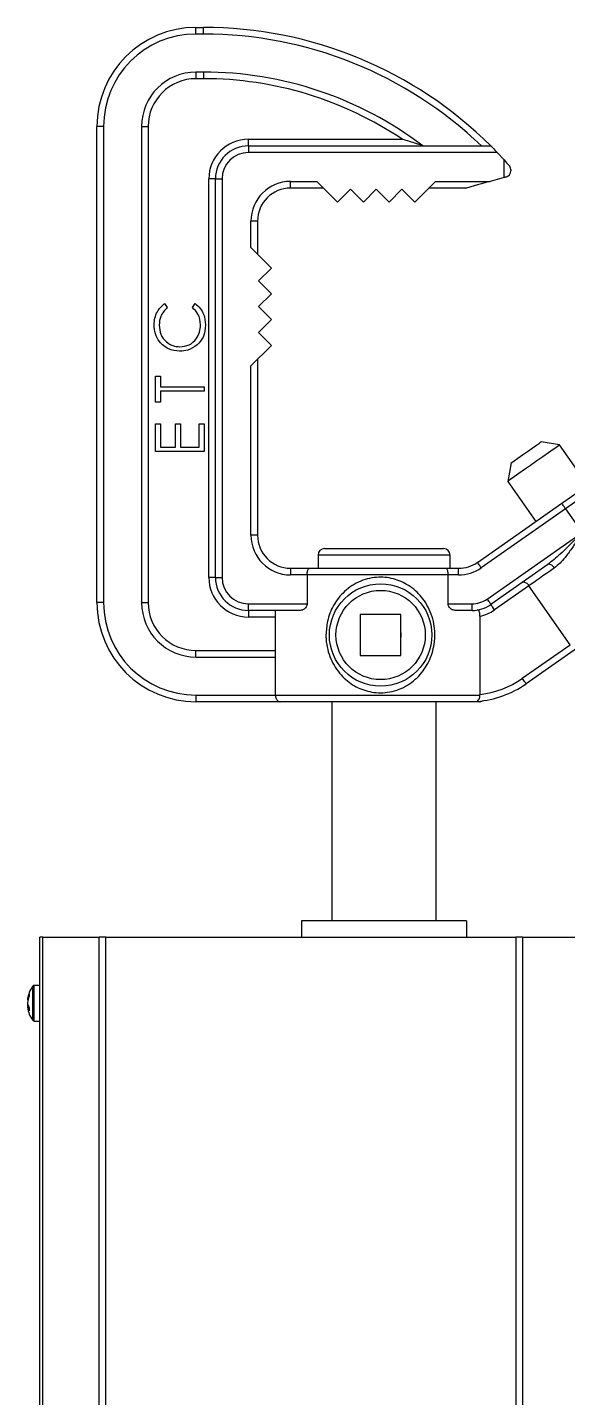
# Model space of a CAD drawing. Extents: x 8 to 113, y 0 to 87.
# Drawn here: x 12.97 to 17.06, y 43.08 to 53.45 of the extents above; entities that cross this region are included whole.
import ezdxf

# ---------------------------------------------------------------- set-up
doc = ezdxf.new("R2010")
doc.units = 0
doc.header["$MEASUREMENT"] = 0
doc.layers.add('OBJECT', color=7, linetype='CONTINUOUS')

msp = doc.modelspace()

# ---------------------------------------------------------------- linework, layer by layer
at = {"layer": 'OBJECT'}
for p, q in [((14.246, 53.401), (14.246, 53.451)), ((14.246, 53.451), (14.302, 53.451)), ((14.302, 53.401), (14.302, 53.451)), ((14.302, 53.401), (14.246, 53.401)), ((14.302, 53.113), (14.246, 53.113)), ((14.246, 53.113), (14.246, 53.063)), ((14.302, 53.063), (14.246, 53.063)), ((14.302, 53.113), (14.302, 53.063)), ((13.496, 49.096), (13.496, 52.701)), ((13.546, 52.701), (13.496, 52.701)), ((13.546, 52.701), (13.546, 49.096)), ((13.834, 52.701), (13.834, 49.096)), ((13.834, 52.701), (13.884, 52.701)), ((13.884, 52.701), (13.884, 49.096)), ((14.643, 52.554), (14.643, 52.604)), ((14.643, 52.604), (15.809, 52.604)), ((14.643, 52.554), (14.643, 52.504)), ((14.643, 52.554), (16.479, 52.554)), ((16.526, 52.504), (14.643, 52.504)), ((16.526, 52.504), (16.579, 52.448)), ((16.579, 52.314), (16.579, 52.448)), ((14.343, 49.287), (14.343, 52.304)), ((14.393, 52.304), (14.343, 52.304)), ((14.393, 49.287), (14.393, 52.304)), ((14.393, 52.304), (14.443, 52.304)), ((14.443, 52.304), (14.443, 49.287)), ((14.962, 52.285), (15.162, 52.285)), ((14.962, 52.235), (14.962, 52.285)), ((15.162, 52.285), (15.318, 52.129)), ((15.903, 52.129), (16.059, 52.285)), ((16.059, 52.285), (16.473, 52.285)), ((16.579, 52.314), (16.473, 52.285)), ((16.629, 52.375), (16.629, 52.366)), ((15.212, 52.235), (14.962, 52.235)), ((15.318, 52.129), (15.415, 52.227)), ((15.415, 52.227), (15.513, 52.129)), ((15.513, 52.129), (15.61, 52.227)), ((15.61, 52.227), (15.708, 52.129)), ((15.708, 52.129), (15.805, 52.227)), ((15.805, 52.227), (15.903, 52.129)), ((16.286, 52.235), (16.009, 52.235)), ((14.662, 51.785), (14.662, 51.985)), ((14.712, 51.985), (14.662, 51.985)), ((14.712, 51.985), (14.712, 51.735)), ((14.818, 51.629), (14.662, 51.785)), ((14.72, 51.532), (14.818, 51.629)), ((14.818, 51.434), (14.72, 51.532)), ((14.007, 51.36), (14.029, 51.331)), ((14.219, 51.331), (14.241, 51.36)), ((14.72, 51.337), (14.818, 51.434)), ((14.818, 51.239), (14.72, 51.337)), ((14.72, 51.142), (14.818, 51.239)), ((14.662, 50.888), (14.818, 51.044)), ((14.818, 51.044), (14.72, 51.142)), ((14.712, 50.938), (14.712, 49.606)), ((14.662, 49.606), (14.662, 50.888)), ((13.939, 50.81), (13.977, 50.81)), ((13.939, 50.615), (13.939, 50.81)), ((13.977, 50.81), (13.977, 50.729)), ((13.977, 50.729), (14.309, 50.729)), ((14.309, 50.729), (14.309, 50.696)), ((14.309, 50.696), (13.977, 50.696)), ((13.977, 50.696), (13.977, 50.615)), ((13.977, 50.615), (13.939, 50.615)), ((13.939, 50.241), (13.939, 50.449)), ((13.939, 50.449), (13.977, 50.449)), ((13.977, 50.449), (13.977, 50.274)), ((14.091, 50.274), (14.091, 50.449)), ((14.091, 50.449), (14.129, 50.449)), ((14.129, 50.449), (14.129, 50.274)), ((14.271, 50.274), (14.271, 50.449)), ((14.271, 50.449), (14.309, 50.449)), ((14.309, 50.449), (14.309, 50.241)), ((16.999, 50.29), (16.86, 50.314)), ((14.309, 50.241), (13.939, 50.241)), ((13.977, 50.274), (14.091, 50.274)), ((14.129, 50.274), (14.271, 50.274)), ((17.212, 49.986), (16.999, 50.29)), ((16.631, 50.154), (16.606, 50.014)), ((16.606, 50.014), (16.819, 49.71)), ((16.378, 49.401), (17.015, 49.848)), ((17.044, 49.807), (16.406, 49.36)), ((17.044, 49.807), (17.17, 49.628)), ((14.712, 49.606), (14.662, 49.606)), ((16.45, 49.123), (17.17, 49.628)), ((15.22, 49.506), (16.12, 49.506)), ((15.17, 49.456), (15.17, 49.356)), ((16.17, 49.456), (15.17, 49.456)), ((16.17, 49.356), (16.17, 49.456)), ((16.91, 49.385), (16.478, 49.082)), ((14.393, 49.287), (14.343, 49.287)), ((14.393, 49.287), (14.443, 49.287)), ((14.962, 49.356), (14.962, 49.306)), ((14.962, 49.356), (15.107, 49.356)), ((15.088, 49.306), (14.962, 49.306)), ((15.088, 49.306), (15.088, 49.087)), ((16.156, 49.306), (15.088, 49.306)), ((15.107, 49.356), (16.137, 49.356)), ((16.137, 49.356), (16.234, 49.356)), ((16.156, 49.087), (16.156, 49.306)), ((16.234, 49.306), (16.156, 49.306)), ((16.234, 49.306), (16.234, 49.356)), ((16.767, 49.224), (16.507, 49.041)), ((17.08, 48.777), (16.767, 49.224)), ((13.546, 49.096), (13.496, 49.096)), ((13.834, 49.096), (13.884, 49.096)), ((14.643, 49.037), (14.643, 49.087)), ((14.643, 49.087), (15.088, 49.087)), ((16.156, 49.087), (16.335, 49.087)), ((16.335, 49.087), (16.335, 49.037)), ((15.034, 49.037), (14.643, 49.037)), ((14.643, 49.037), (14.643, 48.987)), ((14.847, 48.987), (14.643, 48.987)), ((14.847, 48.684), (14.847, 49.037)), ((15.798, 49.005), (15.49, 49.005)), ((15.49, 49.005), (15.49, 48.697)), ((15.798, 48.697), (15.798, 49.005)), ((16.335, 49.037), (16.209, 49.037)), ((16.396, 48.994), (16.396, 48.401)), ((16.716, 48.523), (17.08, 48.777)), ((14.246, 48.684), (14.246, 48.734)), ((14.246, 48.734), (14.847, 48.734)), ((14.246, 48.684), (14.847, 48.684)), ((14.847, 48.396), (14.847, 48.684)), ((15.49, 48.697), (15.798, 48.697)), ((17.135, 48.755), (16.745, 48.482)), ((14.246, 48.396), (14.246, 48.346)), ((14.246, 48.396), (14.847, 48.396)), ((14.884, 48.346), (14.246, 48.346)), ((14.847, 48.396), (16.396, 48.396)), ((16.391, 48.346), (14.884, 48.346)), ((15.275, 48.346), (15.275, 46.686)), ((16.065, 46.686), (16.065, 48.346)), ((16.396, 48.396), (16.396, 48.401)), ((16.295, 46.686), (15.045, 46.686)), ((15.045, 46.686), (15.045, 46.563)), ((16.295, 46.686), (16.295, 46.563)), ((13.065, 39.788), (13.065, 46.563)), ((13.086, 46.563), (13.065, 46.563)), ((13.086, 39.788), (13.086, 46.563)), ((13.086, 46.563), (13.513, 46.563)), ((13.513, 39.788), (13.513, 46.563)), ((13.563, 46.563), (13.513, 46.563)), ((13.563, 39.788), (13.563, 46.563)), ((13.563, 46.563), (16.668, 46.563)), ((16.668, 46.563), (16.668, 39.788)), ((16.717, 46.563), (16.668, 46.563)), ((16.717, 46.563), (16.717, 39.788)), ((16.717, 46.563), (17.145, 46.563)), ((13.01, 46.167), (13.01, 46.192)), ((13.01, 45.934), (13.01, 46.167)), ((13.065, 46.198), (13.022, 46.198)), ((13.022, 46.172), (13.022, 46.198)), ((13.022, 45.928), (13.022, 46.172)), ((12.973, 46.088), (12.97, 46.089)), ((12.97, 46.063), (12.97, 46.059)), ((12.97, 46.059), (12.971, 46.059)), ((12.979, 46.039), (12.97, 46.038)), ((13.022, 45.928), (13.065, 45.928))]:
    msp.add_line(p, q, dxfattribs=at)
at = {"layer": 'OBJECT', "flags": 128}
for points in [[(16.479, 52.554), (16.48, 52.553), (16.483, 52.55), (16.487, 52.546), (16.493, 52.54), (16.5, 52.532), (16.508, 52.523), (16.517, 52.514), (16.526, 52.504)], [(16.579, 52.448), (16.589, 52.437), (16.598, 52.427), (16.607, 52.417), (16.615, 52.409)], [(16.473, 52.285), (16.44, 52.276), (16.408, 52.267), (16.378, 52.259), (16.351, 52.251), (16.328, 52.245), (16.311, 52.24), (16.299, 52.237)], [(16.592, 52.318), (16.588, 52.317), (16.583, 52.316), (16.579, 52.314)], [(16.631, 50.154), (16.637, 50.158), (16.655, 50.17), (16.683, 50.19), (16.717, 50.214), (16.755, 50.24), (16.791, 50.266), (16.823, 50.288), (16.846, 50.304), (16.858, 50.313), (16.86, 50.314)], [(16.999, 50.29), (16.993, 50.286), (16.977, 50.274), (16.95, 50.255), (16.914, 50.23), (16.872, 50.201), (16.826, 50.169), (16.779, 50.135), (16.733, 50.103), (16.691, 50.074), (16.655, 50.049), (16.629, 50.03), (16.612, 50.018), (16.606, 50.014)], [(17.015, 49.848), (17.089, 49.899), (17.16, 49.949), (17.228, 49.997), (17.29, 50.041), (17.346, 50.08), (17.394, 50.113), (17.432, 50.14), (17.46, 50.16), (17.477, 50.171), (17.483, 50.176)], [(17.553, 50.163), (17.551, 50.162), (17.54, 50.154), (17.518, 50.139), (17.485, 50.116), (17.442, 50.086), (17.39, 50.049), (17.331, 50.008), (17.265, 49.962), (17.194, 49.912), (17.12, 49.86), (17.044, 49.807)], [(17.044, 49.807), (17.038, 49.815), (17.033, 49.823), (17.028, 49.83), (17.024, 49.836), (17.02, 49.841), (17.018, 49.845), (17.016, 49.847), (17.015, 49.848)], [(16.406, 49.36), (16.401, 49.368), (16.395, 49.376), (16.39, 49.383), (16.386, 49.389), (16.382, 49.395), (16.38, 49.398), (16.378, 49.401), (16.378, 49.401)], [(16.96, 49.359), (16.954, 49.366), (16.947, 49.373), (16.94, 49.379), (16.933, 49.383), (16.926, 49.386), (16.92, 49.387), (16.914, 49.387), (16.91, 49.385)], [(16.96, 49.359), (16.929, 49.337), (16.901, 49.317), (16.873, 49.298), (16.848, 49.28), (16.825, 49.264), (16.803, 49.249), (16.784, 49.236), (16.767, 49.224)], [(16.45, 49.123), (16.455, 49.115), (16.46, 49.108), (16.465, 49.101), (16.47, 49.094), (16.473, 49.089), (16.476, 49.086), (16.478, 49.083), (16.478, 49.082)], [(16.507, 49.041), (16.501, 49.049), (16.496, 49.057), (16.491, 49.064), (16.487, 49.07), (16.483, 49.076), (16.48, 49.079), (16.479, 49.082), (16.478, 49.082)], [(16.745, 48.482), (16.744, 48.483), (16.743, 48.485), (16.74, 48.489), (16.737, 48.494), (16.732, 48.5), (16.727, 48.507), (16.722, 48.515), (16.716, 48.523)]]:
    msp.add_lwpolyline(points, dxfattribs=at)
at = {"layer": 'OBJECT'}
for radius in [0.388, 0.338]:
    msp.add_circle((15.644, 48.851), radius, dxfattribs=at)
for centre, radius, start, end in [((14.246, 52.701), 0.75, 90, 180), ((14.302, 50.362), 3.089, 45.2072, 90), ((14.246, 52.701), 0.7, 90, 180), ((14.302, 50.362), 3.039, 46.1647, 90), ((14.246, 52.701), 0.412, 90, 180), ((14.246, 52.701), 0.362, 90, 180), ((14.302, 50.362), 2.751, 52.8291, 90), ((14.302, 50.362), 2.701, 56.1083, 90), ((14.643, 52.304), 0.3, 90, 180), ((14.643, 52.304), 0.25, 90, 180), ((14.643, 52.304), 0.2, 90, 180), ((16.579, 52.375), 0.05, 0, 43.1786), ((14.962, 51.985), 0.3, 90, 180), ((16.579, 52.366), 0.05, 285.472, 0), ((14.962, 51.985), 0.25, 90, 180), ((16.286, 52.285), 0.05, 270, 285.472), ((14.962, 49.606), 0.3, 180, 270), ((14.962, 49.606), 0.25, 180, 270), ((15.22, 49.456), 0.05, 90, 180), ((16.12, 49.456), 0.05, 0, 90), ((16.234, 49.606), 0.25, 270, 305), ((14.643, 49.287), 0.3, 180, 270), ((14.643, 49.287), 0.25, 180, 270), ((14.643, 49.287), 0.2, 180, 270), ((16.234, 49.606), 0.3, 270, 305), ((14.246, 49.096), 0.75, 180, 270), ((14.246, 49.096), 0.7, 180, 270), ((14.246, 49.096), 0.412, 180, 270), ((14.246, 49.096), 0.362, 180, 270), ((16.335, 49.287), 0.2, 270, 305), ((16.335, 49.287), 0.25, 270, 305), ((15.644, 48.851), 0.156, 80.8155, 99.1845), ((16.335, 49.287), 0.3, 281.8148, 305), ((15.644, 48.851), 0.156, 170.8155, 189.1845), ((15.644, 48.851), 0.156, 350.8155, 9.1845), ((15.644, 48.851), 0.156, 260.8155, 279.1845), ((16.315, 49.096), 0.75, 274.6702, 305), ((16.315, 49.096), 0.7, 276.6779, 305), ((16.391, 48.396), 0.05, 270, 298.6118), ((13.189, 46.063), 0.221, 144.3318, 172.0078), ((13.022, 46.183), 0.015, 90, 144.3318), ((13.111, 46.074), 0.142, 154.8121, 174.0172), ((13.124, 46.051), 0.155, 155.8157, 173.9362), ((13.065, 46.081), 0.0963, 188.483, 211.0832), ((13.078, 46.124), 0.0959, 173.8935, 186.1065), ((13.119, 46.075), 0.15, 185.908, 194.1978), ((13.052, 46.05), 0.083, 188.3727, 213.3302), ((13.189, 46.063), 0.221, 187.9922, 215.6682), ((13.156, 46.018), 0.174, 175.4693, 184.5307), ((13.022, 45.943), 0.015, 215.6682, 270)]:
    msp.add_arc(centre, radius, start, end, dxfattribs=at)
for points, knots in [([(15.965, 52.554), (15.964, 52.554), (15.964, 52.554), (15.959, 52.556), (15.945, 52.561), (15.894, 52.578), (15.845, 52.593), (15.809, 52.604), (15.809, 52.604)], [0, 0, 0, 0, 0.034211, 0.076781, 0.150366, 0.36204, 0.99791, 1, 1, 1, 1]), ([(13.929, 51.199), (13.93, 51.216), (13.933, 51.251), (13.954, 51.31), (13.987, 51.341), (14.007, 51.36)], [0, 0, 0, 0, 0.28084, 0.561441, 1, 1, 1, 1]), ([(14.241, 51.36), (14.254, 51.349), (14.28, 51.326), (14.311, 51.271), (14.316, 51.226), (14.318, 51.199)], [0, 0, 0, 0, 0.280397, 0.560819, 1, 1, 1, 1]), ([(14.029, 51.331), (14.009, 51.31), (13.973, 51.271), (13.969, 51.22), (13.967, 51.197)], [0, 0, 0, 0, 0.5583842, 1, 1, 1, 1]), ([(14.28, 51.199), (14.277, 51.228), (14.271, 51.279), (14.235, 51.315), (14.219, 51.331)], [0, 0, 0, 0, 0.5587747, 1, 1, 1, 1]), ([(14.122, 51), (14.093, 51.003), (14.035, 51.01), (13.971, 51.065), (13.934, 51.13), (13.931, 51.176), (13.929, 51.199)], [0, 0, 0, 0, 0.279511, 0.55908, 0.779375, 1, 1, 1, 1]), ([(13.967, 51.197), (13.97, 51.173), (13.975, 51.126), (14.016, 51.071), (14.068, 51.038), (14.106, 51.035), (14.124, 51.033)], [0, 0, 0, 0, 0.279865, 0.559533, 0.779673, 1, 1, 1, 1]), ([(14.124, 51.033), (14.148, 51.036), (14.196, 51.041), (14.248, 51.088), (14.276, 51.143), (14.279, 51.18), (14.28, 51.199)], [0, 0, 0, 0, 0.279431, 0.558928, 0.779288, 1, 1, 1, 1]), ([(14.318, 51.199), (14.316, 51.166), (14.311, 51.108), (14.271, 51.065), (14.254, 51.047)], [0, 0, 0, 0, 0.559803, 1, 1, 1, 1]), ([(14.254, 51.047), (14.231, 51.031), (14.191, 51.004), (14.143, 51.001), (14.122, 51)], [0, 0, 0, 0, 0.55902, 1, 1, 1, 1]), ([(17.17, 49.628), (17.169, 49.627), (17.155, 49.612), (17.1, 49.556), (17.016, 49.469), (16.941, 49.41), (16.91, 49.385)], [0, 0, 0, 0, 0.002856, 0.178549, 0.654943, 1, 1, 1, 1]), ([(17.17, 49.628), (17.17, 49.627), (17.158, 49.61), (17.132, 49.568), (17.09, 49.503), (17.045, 49.443), (17.003, 49.393), (16.974, 49.37), (16.96, 49.359)], [0, 0, 0, 0, 0.00275, 0.176453, 0.41307, 0.649433, 0.824954, 1, 1, 1, 1]), ([(15.088, 49.306), (15.088, 49.312), (15.088, 49.322), (15.091, 49.337), (15.095, 49.348), (15.101, 49.355), (15.105, 49.356), (15.106, 49.356), (15.107, 49.356)], [0, 0, 0, 0, 0.197777, 0.395365, 0.598087, 0.812873, 0.995764, 1, 1, 1, 1]), ([(15.23, 48.851), (15.233, 48.886), (15.238, 48.964), (15.284, 49.08), (15.353, 49.169), (15.427, 49.227), (15.491, 49.26), (15.559, 49.282), (15.648, 49.293), (15.758, 49.278), (15.875, 49.221), (15.955, 49.143), (16.006, 49.062), (16.035, 48.992), (16.052, 48.918), (16.056, 48.853), (16.05, 48.767), (16.022, 48.663), (15.96, 48.566), (15.894, 48.502), (15.834, 48.461), (15.767, 48.432), (15.676, 48.41), (15.562, 48.415), (15.44, 48.462), (15.336, 48.547), (15.272, 48.647), (15.241, 48.742), (15.231, 48.804), (15.23, 48.84), (15.23, 48.851)], [0, 0, 0, 0, 0.038557, 0.086259, 0.13774, 0.164848, 0.19284, 0.21832, 0.244777, 0.291561, 0.338408, 0.390219, 0.418636, 0.447907, 0.475254, 0.503564, 0.519256, 0.571194, 0.622135, 0.649326, 0.677297, 0.704216, 0.732173, 0.78088, 0.827066, 0.87637, 0.931346, 0.959206, 0.987982, 1, 1, 1, 1]), ([(16.156, 49.306), (16.155, 49.312), (16.155, 49.322), (16.152, 49.337), (16.148, 49.348), (16.142, 49.355), (16.139, 49.356), (16.137, 49.356), (16.137, 49.356)], [0, 0, 0, 0, 0.197777, 0.395365, 0.598087, 0.812873, 0.995764, 1, 1, 1, 1]), ([(16.767, 49.224), (16.764, 49.228), (16.758, 49.236), (16.747, 49.244), (16.735, 49.25), (16.723, 49.252), (16.717, 49.249), (16.714, 49.247), (16.713, 49.247)], [0, 0, 0, 0, 0.175268, 0.35011, 0.53565, 0.748677, 0.996491, 1, 1, 1, 1]), ([(15.088, 49.087), (15.087, 49.083), (15.086, 49.074), (15.08, 49.061), (15.069, 49.048), (15.052, 49.039), (15.04, 49.038), (15.034, 49.037)], [0, 0, 0, 0, 0.132532, 0.264234, 0.462925, 0.750207, 1, 1, 1, 1]), ([(16.209, 49.037), (16.201, 49.038), (16.187, 49.04), (16.171, 49.052), (16.161, 49.065), (16.156, 49.076), (16.156, 49.084), (16.156, 49.087)], [0, 0, 0, 0, 0.339642, 0.594765, 0.76704, 0.899951, 1, 1, 1, 1]), ([(16.396, 48.994), (16.396, 48.999), (16.396, 49.01), (16.393, 49.024), (16.389, 49.034), (16.384, 49.041), (16.379, 49.041), (16.377, 49.041)], [0, 0, 0, 0, 0.198062, 0.396401, 0.589178, 0.783035, 1, 1, 1, 1]), ([(14.847, 48.396), (14.847, 48.391), (14.848, 48.382), (14.852, 48.369), (14.859, 48.358), (14.869, 48.349), (14.878, 48.346), (14.883, 48.346), (14.884, 48.346), (14.884, 48.346)], [0, 0, 0, 0, 0.165077, 0.329702, 0.505292, 0.712023, 0.958589, 0.996741, 1, 1, 1, 1]), ([(16.376, 48.349), (16.375, 48.349), (16.375, 48.349), (16.376, 48.35), (16.382, 48.354), (16.39, 48.364), (16.395, 48.378), (16.396, 48.389), (16.396, 48.395), (16.396, 48.396)], [0, 0, 0, 0, 0.060686, 0.121036, 0.287634, 0.556103, 0.771113, 0.95655, 1, 1, 1, 1])]:
    msp.add_open_spline(points, degree=3, knots=knots, dxfattribs=at)

doc.saveas('drawing.dxf')
